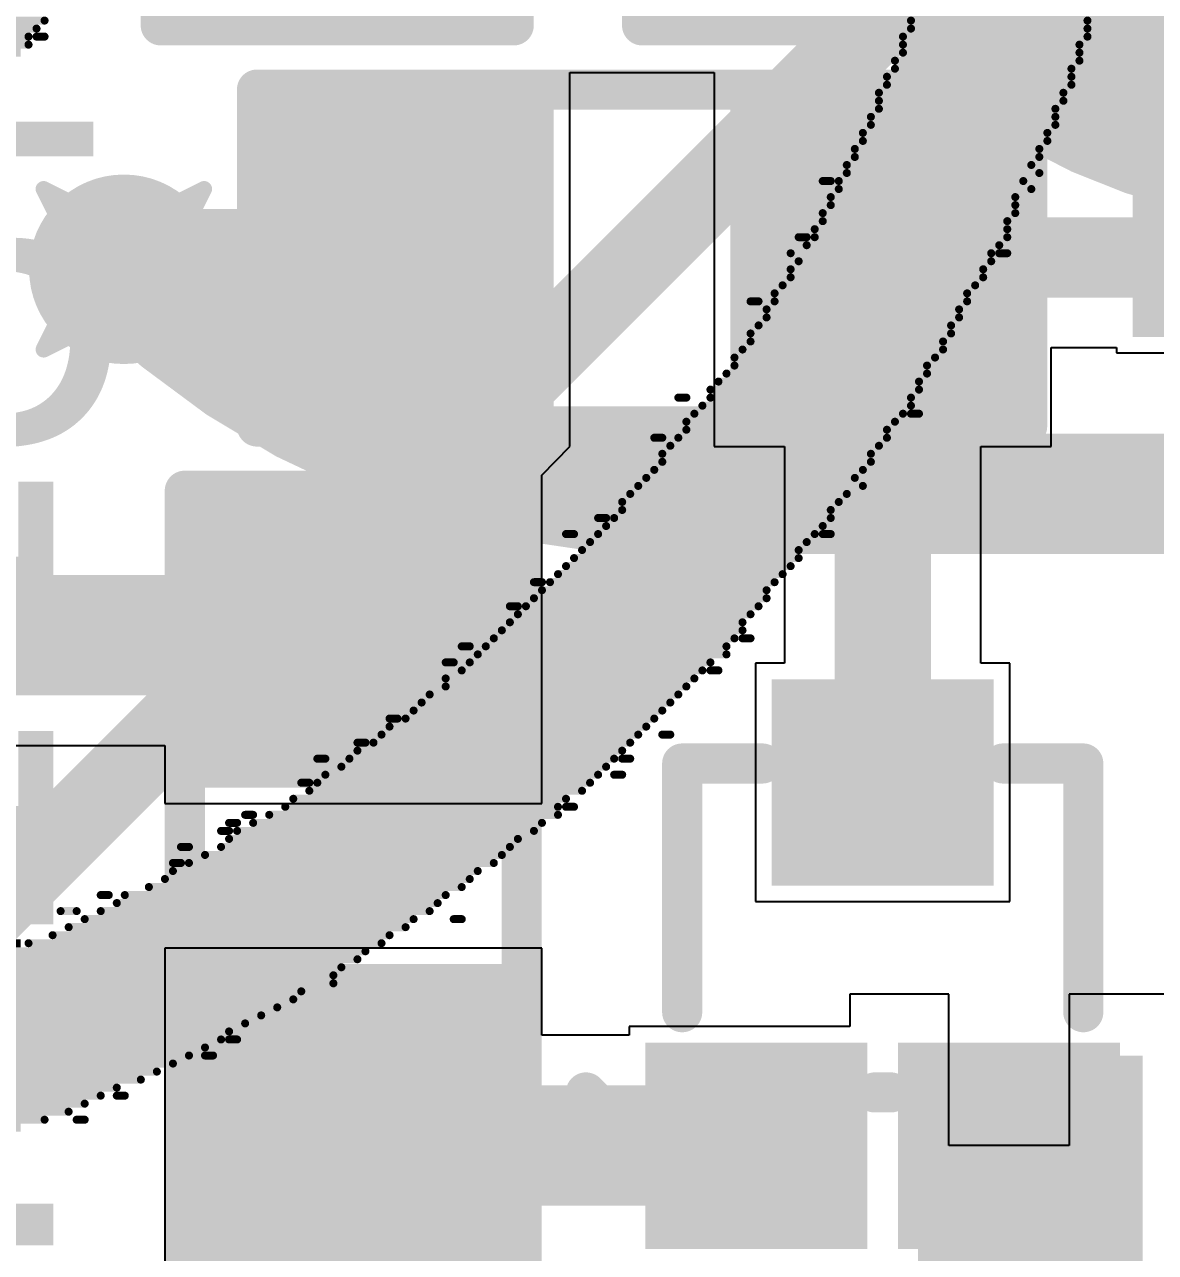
# Model space of a CAD drawing. Header units: inches. Extents: x -0.9 to 13.3, y -2.2 to 2.7.
# Drawn here: x 1.3559 to 1.4969, y -0.5496 to -0.3965 of the extents above; entities that cross this region are included whole.
import ezdxf

# ---------------------------------------------------------------- set-up
doc = ezdxf.new("R2010")
doc.units = ezdxf.units.IN
doc.header["$MEASUREMENT"] = 0
for name, color, linetype in [('Board Outline', 216, 'Continuous'), ('Bottom Layer', 5, 'Continuous'), ('Bottom Overlay', 54, 'Continuous'), ('Dimension', 6, 'Continuous'), ('Drill Drawing', 1, 'Continuous'), ('Top Layer', 1, 'Continuous'), ('Top Overlay', 2, 'Continuous'), ('Top Paste', 8, 'Continuous'), ('Top Solder', 216, 'Continuous'), ('Via Holes', 16, 'Continuous')]:
    doc.layers.add(name, color=color, linetype=linetype)
doc.styles.add('Arial', font='', dxfattribs={"height": 0.2})
doc.styles.get('Arial').set_extended_font_data('Arial')

# ---------------------------------------------------------------- blocks, each defined once
blk = doc.blocks.new('R___0603_42')
at = {"layer": 'Top Layer'}
for points in [[(-0.015, 0.0175), (-0.015, -0.0175), (-0.045, -0.0175), (-0.045, 0.0175)], [(0.045, 0.0175), (0.045, -0.0175), (0.015, -0.0175), (0.015, 0.0175)]]:
    blk.add_hatch(color=1, dxfattribs=at).paths.add_polyline_path(points)
at = {"layer": 'Top Paste'}
for points in [[(-0.015, 0.0175), (-0.015, -0.0175), (-0.045, -0.0175), (-0.045, 0.0175)], [(0.045, 0.0175), (0.045, -0.0175), (0.015, -0.0175), (0.015, 0.0175)]]:
    blk.add_hatch(color=8, dxfattribs=at).paths.add_polyline_path(points)
at = {"layer": 'Top Solder'}
for points in [[(-0.011, 0.0215), (-0.011, -0.0215), (-0.049, -0.0215), (-0.049, 0.0215)], [(0.049, 0.0215), (0.049, -0.0215), (0.011, -0.0215), (0.011, 0.0215)]]:
    blk.add_hatch(color=216, dxfattribs=at).paths.add_polyline_path(points)
at = {"layer": 'Top Overlay', "const_width": 0.005}
for points in [[(-0.048, 0.021), (0.048, 0.021)], [(-0.048, 0.021), (-0.048, -0.021)], [(0.048, 0.021), (0.048, -0.021)], [(-0.048, -0.021), (0.048, -0.021)]]:
    blk.add_lwpolyline(points, dxfattribs=at)
at = {"layer": 'Top Overlay', "const_width": 0.0025}
for points in [[(-0.04925, 0.021, 1), (-0.04675, 0.021, 1)], [(-0.04925, 0.021, 1), (-0.04675, 0.021, 1)], [(0.04675, 0.021, 1), (0.04925, 0.021, 1)], [(0.04675, 0.021, 1), (0.04925, 0.021, 1)], [(-0.04925, -0.021, 1), (-0.04675, -0.021, 1)], [(-0.04925, -0.021, 1), (-0.04675, -0.021, 1)], [(0.04675, -0.021, 1), (0.04925, -0.021, 1)], [(0.04675, -0.021, 1), (0.04925, -0.021, 1)]]:
    blk.add_lwpolyline(points, format="xyb", close=True, dxfattribs=at)
blk = doc.blocks.new('SOT_723_44')
at = {"layer": 'Top Layer'}
for points in [[(-0.00984, 0.0315), (0.00984, 0.0315), (0.00984, 0.01378), (-0.00984, 0.01378)], [(-0.02559, -0.01378), (-0.00591, -0.01378), (-0.00591, -0.0315), (-0.02559, -0.0315)], [(0.00591, -0.01378), (0.02559, -0.01378), (0.02559, -0.0315), (0.00591, -0.0315)]]:
    blk.add_hatch(color=1, dxfattribs=at).paths.add_polyline_path(points)
at = {"layer": 'Top Paste'}
for points in [[(-0.00984, 0.0315), (0.00984, 0.0315), (0.00984, 0.01378), (-0.00984, 0.01378)], [(-0.02559, -0.01378), (-0.00591, -0.01378), (-0.00591, -0.0315), (-0.02559, -0.0315)], [(0.00591, -0.01378), (0.02559, -0.01378), (0.02559, -0.0315), (0.00591, -0.0315)]]:
    blk.add_hatch(color=8, dxfattribs=at).paths.add_polyline_path(points)
at = {"layer": 'Top Solder'}
for points in [[(-0.01384, 0.0355), (0.01384, 0.0355), (0.01384, 0.00978), (-0.01384, 0.00978)], [(-0.02959, -0.00978), (-0.00191, -0.00978), (-0.00191, -0.0355), (-0.02959, -0.0355)], [(0.00191, -0.00978), (0.02959, -0.00978), (0.02959, -0.0355), (0.00191, -0.0355)]]:
    blk.add_hatch(color=216, dxfattribs=at).paths.add_polyline_path(points)
at = {"layer": 'Top Overlay', "const_width": 0.005}
for points in [[(-0.025, -0.006), (-0.025, 0.025)], [(-0.025, 0.025), (-0.015, 0.025)], [(-0.025, -0.006), (-0.025, 0.025)], [(-0.025, 0.025), (-0.015, 0.025)], [(0.015, 0.025), (0.025, 0.025)], [(0.025, -0.006), (0.025, 0.025)], [(-0.037, -0.026), (-0.037, -0.016)], [(-0.037, -0.016), (-0.032, -0.021)], [(-0.001, -0.016), (0.001, -0.016)], [(-0.037, -0.026), (-0.032, -0.021)]]:
    blk.add_lwpolyline(points, dxfattribs=at)
at = {"layer": 'Top Overlay', "const_width": 0.0025}
for points in [[(-0.02625, 0.025, 1), (-0.02375, 0.025, 1)], [(-0.02625, 0.025, 1), (-0.02375, 0.025, 1)], [(-0.02625, 0.025, 1), (-0.02375, 0.025, 1)], [(-0.02625, 0.025, 1), (-0.02375, 0.025, 1)], [(-0.01625, 0.025, 1), (-0.01375, 0.025, 1)], [(-0.01625, 0.025, 1), (-0.01375, 0.025, 1)], [(0.01375, 0.025, 1), (0.01625, 0.025, 1)], [(0.02375, 0.025, 1), (0.02625, 0.025, 1)], [(0.02375, 0.025, 1), (0.02625, 0.025, 1)], [(-0.02625, -0.006, 1), (-0.02375, -0.006, 1)], [(-0.02625, -0.006, 1), (-0.02375, -0.006, 1)], [(0.02375, -0.006, 1), (0.02625, -0.006, 1)], [(-0.03825, -0.016, 1), (-0.03575, -0.016, 1)], [(-0.03825, -0.016, 1), (-0.03575, -0.016, 1)], [(-0.00225, -0.016, 1), (0.00025, -0.016, 1)], [(-0.00025, -0.016, 1), (0.00225, -0.016, 1)], [(-0.03325, -0.021, 1), (-0.03075, -0.021, 1)], [(-0.03325, -0.021, 1), (-0.03075, -0.021, 1)], [(-0.03825, -0.026, 1), (-0.03575, -0.026, 1)], [(-0.03825, -0.026, 1), (-0.03575, -0.026, 1)]]:
    blk.add_lwpolyline(points, format="xyb", close=True, dxfattribs=at)
blk = doc.blocks.new('S______B______49')
at = {"layer": 'Top Layer'}
for points in [[(-0.045, -0.0175), (-0.045, 0.0175), (-0.015, 0.0175), (-0.015, -0.0175)], [(0.015, -0.0175), (0.015, 0.0175), (0.045, 0.0175), (0.045, -0.0175)]]:
    blk.add_hatch(color=1, dxfattribs=at).paths.add_polyline_path(points)
at = {"layer": 'Top Paste'}
for points in [[(-0.045, -0.0175), (-0.045, 0.0175), (-0.015, 0.0175), (-0.015, -0.0175)], [(0.015, -0.0175), (0.015, 0.0175), (0.045, 0.0175), (0.045, -0.0175)]]:
    blk.add_hatch(color=8, dxfattribs=at).paths.add_polyline_path(points)
at = {"layer": 'Top Solder'}
for points in [[(-0.049, -0.0215), (-0.049, 0.0215), (-0.011, 0.0215), (-0.011, -0.0215)], [(0.011, -0.0215), (0.011, 0.0215), (0.049, 0.0215), (0.049, -0.0215)]]:
    blk.add_hatch(color=216, dxfattribs=at).paths.add_polyline_path(points)
at = {"layer": 'Top Overlay', "const_width": 0.005}
for points in [[(-0.05, 0.022), (0.05, 0.022)], [(-0.05, 0.022), (-0.05, -0.022)], [(0.05, 0.022), (0.05, -0.022)], [(-0.05, -0.022), (0.05, -0.022)]]:
    blk.add_lwpolyline(points, dxfattribs=at)
at = {"layer": 'Top Overlay', "const_width": 0.0025}
for points in [[(-0.05125, 0.022, 1), (-0.04875, 0.022, 1)], [(-0.05125, 0.022, 1), (-0.04875, 0.022, 1)], [(0.04875, 0.022, 1), (0.05125, 0.022, 1)], [(0.04875, 0.022, 1), (0.05125, 0.022, 1)], [(-0.05125, -0.022, 1), (-0.04875, -0.022, 1)], [(-0.05125, -0.022, 1), (-0.04875, -0.022, 1)], [(0.04875, -0.022, 1), (0.05125, -0.022, 1)], [(0.04875, -0.022, 1), (0.05125, -0.022, 1)]]:
    blk.add_lwpolyline(points, format="xyb", close=True, dxfattribs=at)
blk = doc.blocks.new('TQFN_16_EP_3_3__53')
at = {"layer": 'Top Solder'}
for points in [[(-0.07585, 0.00006), (-0.03635, 0.00006), (-0.03635, -0.01975), (-0.07585, -0.01975)], [(-0.07585, -0.01962), (-0.03635, -0.01962), (-0.03635, -0.03943), (-0.07585, -0.03943)]]:
    blk.add_hatch(color=216, dxfattribs=at).paths.add_polyline_path(points)
blk = doc.blocks.new('R___0603_58')
at = {"layer": 'Top Layer'}
for points in [[(-0.015, 0.0175), (-0.015, -0.0175), (-0.045, -0.0175), (-0.045, 0.0175)], [(0.045, 0.0175), (0.045, -0.0175), (0.015, -0.0175), (0.015, 0.0175)]]:
    blk.add_hatch(color=1, dxfattribs=at).paths.add_polyline_path(points)
at = {"layer": 'Top Paste'}
for points in [[(-0.015, 0.0175), (-0.015, -0.0175), (-0.045, -0.0175), (-0.045, 0.0175)], [(0.045, 0.0175), (0.045, -0.0175), (0.015, -0.0175), (0.015, 0.0175)]]:
    blk.add_hatch(color=8, dxfattribs=at).paths.add_polyline_path(points)
at = {"layer": 'Top Solder'}
for points in [[(-0.011, 0.0215), (-0.011, -0.0215), (-0.049, -0.0215), (-0.049, 0.0215)], [(0.049, 0.0215), (0.049, -0.0215), (0.011, -0.0215), (0.011, 0.0215)]]:
    blk.add_hatch(color=216, dxfattribs=at).paths.add_polyline_path(points)
at = {"layer": 'Top Overlay', "const_width": 0.005}
for points in [[(-0.048, 0.021), (-0.048, -0.021)], [(0.048, 0.021), (-0.048, 0.021)], [(0.048, 0.021), (0.048, -0.021)], [(0.048, -0.021), (-0.048, -0.021)]]:
    blk.add_lwpolyline(points, dxfattribs=at)
at = {"layer": 'Top Overlay', "const_width": 0.0025}
for points in [[(-0.04925, 0.021, 1), (-0.04675, 0.021, 1)], [(-0.04925, 0.021, 1), (-0.04675, 0.021, 1)], [(0.04675, 0.021, 1), (0.04925, 0.021, 1)], [(0.04675, 0.021, 1), (0.04925, 0.021, 1)], [(-0.04925, -0.021, 1), (-0.04675, -0.021, 1)], [(-0.04925, -0.021, 1), (-0.04675, -0.021, 1)], [(0.04675, -0.021, 1), (0.04925, -0.021, 1)], [(0.04675, -0.021, 1), (0.04925, -0.021, 1)]]:
    blk.add_lwpolyline(points, format="xyb", close=True, dxfattribs=at)
blk = doc.blocks.new('S______B______88')
at = {"layer": 'Top Layer'}
for points in [[(-0.045, -0.0175), (-0.045, 0.0175), (-0.015, 0.0175), (-0.015, -0.0175)], [(0.015, -0.0175), (0.015, 0.0175), (0.045, 0.0175), (0.045, -0.0175)]]:
    blk.add_hatch(color=1, dxfattribs=at).paths.add_polyline_path(points)
at = {"layer": 'Top Paste'}
for points in [[(-0.045, -0.0175), (-0.045, 0.0175), (-0.015, 0.0175), (-0.015, -0.0175)], [(0.015, -0.0175), (0.015, 0.0175), (0.045, 0.0175), (0.045, -0.0175)]]:
    blk.add_hatch(color=8, dxfattribs=at).paths.add_polyline_path(points)
at = {"layer": 'Top Solder'}
for points in [[(-0.049, -0.0215), (-0.049, 0.0215), (-0.011, 0.0215), (-0.011, -0.0215)], [(0.011, -0.0215), (0.011, 0.0215), (0.049, 0.0215), (0.049, -0.0215)]]:
    blk.add_hatch(color=216, dxfattribs=at).paths.add_polyline_path(points)
at = {"layer": 'Top Overlay', "const_width": 0.005}
for points in [[(-0.05, 0.022), (-0.05, -0.022)], [(-0.05, 0.022), (0.05, 0.022)], [(0.05, 0.022), (0.05, -0.022)], [(-0.05, -0.022), (0.05, -0.022)]]:
    blk.add_lwpolyline(points, dxfattribs=at)
at = {"layer": 'Top Overlay', "const_width": 0.0025}
for points in [[(-0.05125, 0.022, 1), (-0.04875, 0.022, 1)], [(-0.05125, 0.022, 1), (-0.04875, 0.022, 1)], [(0.04875, 0.022, 1), (0.05125, 0.022, 1)], [(0.04875, 0.022, 1), (0.05125, 0.022, 1)], [(-0.05125, -0.022, 1), (-0.04875, -0.022, 1)], [(-0.05125, -0.022, 1), (-0.04875, -0.022, 1)], [(0.04875, -0.022, 1), (0.05125, -0.022, 1)], [(0.04875, -0.022, 1), (0.05125, -0.022, 1)]]:
    blk.add_lwpolyline(points, format="xyb", close=True, dxfattribs=at)

msp = doc.modelspace()

# ---------------------------------------------------------------- hatches: boundary and pattern name
at = {"layer": 'Bottom Layer'}
h = msp.add_hatch(color=5, dxfattribs=at)
edge = h.paths.add_edge_path()
edge.add_arc((1.36828, -0.42705), 0.01181, 0, 360)
at = {"layer": 'Top Layer'}
h = msp.add_hatch(color=1, dxfattribs=at)
edge = h.paths.add_edge_path()
edge.add_arc((1.36828, -0.42705), 0.01181, 0, 360)
msp.add_hatch(color=1, dxfattribs=at).paths.add_polyline_path([(1.46728, -0.56105), (1.49528, -0.56105), (1.49528, -0.52505), (1.46728, -0.52505)])
at = {"layer": 'Via Holes'}
h = msp.add_hatch(color=7, dxfattribs=at)
edge = h.paths.add_edge_path()
edge.add_arc((1.36828, -0.42705), 0.00591, 0, 360)

# ---------------------------------------------------------------- linework, layer by layer
at = {"layer": 'Board Outline', "const_width": 0.01}
msp.add_lwpolyline([(1.99867, 0.21567, -1.122171), (-0.01159, -1.51329)], format="xyb", dxfattribs=at)
at = {"layer": 'Bottom Layer'}
for points, const_width in [([(1.51473, -0.40905, -0.401219), (1.45488, -0.34646)], 0.025), ([(1.43588, -0.45505, -0.198912), (1.36828, -0.42705)], 0.015)]:
    msp.add_lwpolyline(points, format="xyb", dxfattribs=dict(at, const_width=const_width))
at = {"layer": 'Bottom Layer', "const_width": 0.0075}
for points in [[(1.36453, -0.42705, 1), (1.37203, -0.42705, 1)], [(1.43213, -0.45505, 1), (1.43963, -0.45505, 1)], [(1.43213, -0.45505, 1), (1.43963, -0.45505, 1)]]:
    msp.add_lwpolyline(points, format="xyb", close=True, dxfattribs=at)
at = {"layer": 'Bottom Layer', "const_width": 0.015}
msp.add_lwpolyline([(1.43588, -0.45505), (1.62328, -0.45505)], dxfattribs=at)
at = {"layer": 'Bottom Overlay', "const_width": 0.001}
for points in [[(1.2834, -0.39605), (1.3584, -0.39605)], [(1.4664, -0.39605), (1.4884, -0.39605)], [(1.2844, -0.39705), (1.3574, -0.39705)], [(1.2844, -0.39805), (1.3564, -0.39805)], [(1.3574, -0.39805), (1.3584, -0.39805)], [(1.4654, -0.39805), (1.4884, -0.39805)], [(1.4664, -0.39705), (1.4884, -0.39705)], [(1.2854, -0.39905), (1.3564, -0.39905)], [(1.4654, -0.39905), (1.4874, -0.39905)], [(1.2854, -0.40005), (1.3554, -0.40005)], [(1.4644, -0.40105), (1.4874, -0.40105)], [(1.4654, -0.40005), (1.4874, -0.40005)], [(1.4644, -0.40205), (1.4864, -0.40205)], [(1.4634, -0.40305), (1.4864, -0.40305)], [(1.4634, -0.40405), (1.4864, -0.40405)], [(1.4624, -0.40505), (1.4854, -0.40505)], [(1.4624, -0.40605), (1.4854, -0.40605)], [(1.4624, -0.40705), (1.4844, -0.40705)], [(1.4614, -0.40805), (1.4844, -0.40805)], [(1.4614, -0.40905), (1.4844, -0.40905)], [(1.4604, -0.41005), (1.4834, -0.41005)], [(1.4594, -0.41205), (1.4824, -0.41205)], [(1.4604, -0.41105), (1.4834, -0.41105)], [(1.4594, -0.41305), (1.4824, -0.41305)], [(1.4584, -0.41405), (1.4814, -0.41405)], [(1.4584, -0.41505), (1.4824, -0.41505)], [(1.4554, -0.41605), (1.4564, -0.41605)], [(1.4574, -0.41605), (1.4804, -0.41605)], [(1.4564, -0.41805), (1.4794, -0.41805)], [(1.4574, -0.41705), (1.4814, -0.41705)], [(1.4564, -0.41905), (1.4794, -0.41905)], [(1.4554, -0.42005), (1.4794, -0.42005)], [(1.4554, -0.42105), (1.4784, -0.42105)], [(1.4544, -0.42205), (1.4784, -0.42205)], [(1.4524, -0.42305), (1.4534, -0.42305)], [(1.4534, -0.42405), (1.4774, -0.42405)], [(1.4544, -0.42305), (1.4784, -0.42305)], [(1.4514, -0.42505), (1.4764, -0.42505)], [(1.4774, -0.42505), (1.4784, -0.42505)], [(1.4514, -0.42705), (1.4754, -0.42705)], [(1.4524, -0.42605), (1.4764, -0.42605)], [(1.4514, -0.42805), (1.4754, -0.42805)], [(1.4494, -0.43005), (1.4734, -0.43005)], [(1.4504, -0.42905), (1.4744, -0.42905)], [(1.4464, -0.43105), (1.4474, -0.43105)], [(1.4484, -0.43205), (1.4724, -0.43205)], [(1.4494, -0.43105), (1.4734, -0.43105)], [(1.4484, -0.43305), (1.4724, -0.43305)], [(1.4464, -0.43505), (1.4714, -0.43505)], [(1.4474, -0.43405), (1.4714, -0.43405)], [(1.4464, -0.43605), (1.4704, -0.43605)], [(1.4444, -0.43805), (1.4694, -0.43805)], [(1.4454, -0.43705), (1.4704, -0.43705)], [(1.4444, -0.43905), (1.4684, -0.43905)], [(1.4424, -0.44105), (1.4674, -0.44105)], [(1.4434, -0.44005), (1.4684, -0.44005)], [(1.4414, -0.44205), (1.4674, -0.44205)], [(1.4374, -0.44305), (1.4384, -0.44305)], [(1.4404, -0.44405), (1.4664, -0.44405)], [(1.4414, -0.44305), (1.4664, -0.44305)], [(1.4394, -0.44505), (1.4654, -0.44505)], [(1.4664, -0.44505), (1.4674, -0.44505)], [(1.4384, -0.44605), (1.4644, -0.44605)], [(1.4384, -0.44705), (1.4634, -0.44705)], [(1.4344, -0.44805), (1.4354, -0.44805)], [(1.4374, -0.44805), (1.4634, -0.44805)], [(1.4354, -0.45005), (1.4614, -0.45005)], [(1.4364, -0.44905), (1.4624, -0.44905)], [(1.4354, -0.45105), (1.4614, -0.45105)], [(1.4334, -0.45305), (1.4594, -0.45305)], [(1.4344, -0.45205), (1.4604, -0.45205)], [(1.4314, -0.45505), (1.4584, -0.45505)], [(1.4324, -0.45405), (1.4604, -0.45405)], [(1.4304, -0.45605), (1.4574, -0.45605)], [(1.4274, -0.45805), (1.4284, -0.45805)], [(1.4294, -0.45805), (1.4564, -0.45805)], [(1.4304, -0.45705), (1.4564, -0.45705)], [(1.4284, -0.45905), (1.4554, -0.45905)], [(1.4234, -0.46005), (1.4244, -0.46005)], [(1.4264, -0.46105), (1.4534, -0.46105)], [(1.4274, -0.46005), (1.4544, -0.46005)], [(1.4554, -0.46005), (1.4564, -0.46005)], [(1.4254, -0.46205), (1.4524, -0.46205)], [(1.4234, -0.46405), (1.4514, -0.46405)], [(1.4244, -0.46305), (1.4524, -0.46305)], [(1.4224, -0.46505), (1.4504, -0.46505)], [(1.4194, -0.46605), (1.4204, -0.46605)], [(1.4204, -0.46705), (1.4484, -0.46705)], [(1.4214, -0.46605), (1.4494, -0.46605)], [(1.4194, -0.46805), (1.4484, -0.46805)], [(1.4164, -0.46905), (1.4174, -0.46905)], [(1.4174, -0.47005), (1.4464, -0.47005)], [(1.4184, -0.46905), (1.4474, -0.46905)], [(1.4164, -0.47105), (1.4454, -0.47105)], [(1.4144, -0.47305), (1.4444, -0.47305)], [(1.4154, -0.47205), (1.4454, -0.47205)], [(1.4454, -0.47305), (1.4464, -0.47305)], [(1.4104, -0.47405), (1.4114, -0.47405)], [(1.4134, -0.47405), (1.4434, -0.47405)], [(1.4084, -0.47605), (1.4094, -0.47605)], [(1.4114, -0.47605), (1.4414, -0.47605)], [(1.4124, -0.47505), (1.4434, -0.47505)], [(1.4104, -0.47705), (1.4404, -0.47705)], [(1.4414, -0.47705), (1.4424, -0.47705)], [(1.4084, -0.47805), (1.4394, -0.47805)], [(1.4084, -0.47905), (1.4384, -0.47905)], [(1.4054, -0.48105), (1.4364, -0.48105)], [(1.4064, -0.48005), (1.4374, -0.48005)], [(1.4044, -0.48205), (1.4354, -0.48205)], [(1.4014, -0.48305), (1.4024, -0.48305)], [(1.4014, -0.48405), (1.4334, -0.48405)], [(1.4034, -0.48305), (1.4344, -0.48305)], [(1.4004, -0.48505), (1.4324, -0.48505)], [(1.4354, -0.48505), (1.4364, -0.48505)], [(1.3974, -0.48605), (1.3984, -0.48605)], [(1.3974, -0.48705), (1.4304, -0.48705)], [(1.3994, -0.48605), (1.4314, -0.48605)], [(1.3924, -0.48805), (1.3934, -0.48805)], [(1.3964, -0.48805), (1.4294, -0.48805)], [(1.4304, -0.48805), (1.4314, -0.48805)], [(1.3934, -0.49005), (1.4274, -0.49005)], [(1.3954, -0.48905), (1.4284, -0.48905)], [(1.4294, -0.49005), (1.4304, -0.49005)], [(1.3904, -0.49105), (1.3914, -0.49105)], [(1.3924, -0.49105), (1.4264, -0.49105)], [(1.3894, -0.49305), (1.4234, -0.49305)], [(1.3914, -0.49205), (1.4254, -0.49205)], [(1.3884, -0.49405), (1.4224, -0.49405)], [(1.4234, -0.49405), (1.4244, -0.49405)], [(1.3814, -0.49605), (1.3824, -0.49605)], [(1.3834, -0.49505), (1.3844, -0.49505)], [(1.3844, -0.49605), (1.4204, -0.49605)], [(1.3864, -0.49505), (1.4224, -0.49505)], [(1.3804, -0.49705), (1.3814, -0.49705)], [(1.3824, -0.49705), (1.4194, -0.49705)], [(1.3754, -0.49905), (1.3764, -0.49905)], [(1.3804, -0.49905), (1.4164, -0.49905)], [(1.3814, -0.49805), (1.4174, -0.49805)], [(1.3784, -0.50005), (1.4154, -0.50005)], [(1.3744, -0.50105), (1.3754, -0.50105)], [(1.3744, -0.50205), (1.4124, -0.50205)], [(1.3764, -0.50105), (1.4144, -0.50105)], [(1.3734, -0.50305), (1.4114, -0.50305)], [(1.3654, -0.50505), (1.3664, -0.50505)], [(1.3684, -0.50505), (1.4084, -0.50505)], [(1.3714, -0.50405), (1.4104, -0.50405)], [(1.3604, -0.50705), (1.3624, -0.50705)], [(1.3654, -0.50705), (1.4064, -0.50705)], [(1.3674, -0.50605), (1.4074, -0.50605)], [(1.3634, -0.50805), (1.4044, -0.50805)], [(1.4094, -0.50805), (1.4104, -0.50805)], [(1.3594, -0.51005), (1.4014, -0.51005)], [(1.3614, -0.50905), (1.4034, -0.50905)], [(1.3544, -0.51105), (1.3554, -0.51105)], [(1.3564, -0.51105), (1.4004, -0.51105)], [(1.3524, -0.51305), (1.3974, -0.51305)], [(1.3544, -0.51205), (1.3984, -0.51205)], [(1.3494, -0.51405), (1.3954, -0.51405)], [(1.3444, -0.51605), (1.3944, -0.51605)], [(1.3474, -0.51505), (1.3944, -0.51505)], [(1.3414, -0.51705), (1.3904, -0.51705)], [(1.3354, -0.51905), (1.3874, -0.51905)], [(1.3384, -0.51805), (1.3894, -0.51805)], [(1.3324, -0.52005), (1.3854, -0.52005)], [(1.3244, -0.52205), (1.3814, -0.52205)], [(1.3284, -0.52105), (1.3834, -0.52105)], [(1.3214, -0.52305), (1.3804, -0.52305)], [(1.3814, -0.52305), (1.3824, -0.52305)], [(1.3104, -0.52505), (1.3764, -0.52505)], [(1.3154, -0.52405), (1.3784, -0.52405)], [(1.3784, -0.52505), (1.3794, -0.52505)], [(1.3054, -0.52605), (1.3744, -0.52605)], [(1.2894, -0.52805), (1.3704, -0.52805)], [(1.2974, -0.52705), (1.3724, -0.52705)], [(1.1784, -0.52905), (1.3674, -0.52905)], [(1.1794, -0.53005), (1.3654, -0.53005)], [(1.1824, -0.53105), (1.3634, -0.53105)], [(1.3674, -0.53005), (1.3684, -0.53005)], [(1.1854, -0.53205), (1.3614, -0.53205)], [(1.1874, -0.53305), (1.3584, -0.53305)], [(1.3624, -0.53305), (1.3634, -0.53305)], [(1.1894, -0.53405), (1.3554, -0.53405)]]:
    msp.add_lwpolyline(points, dxfattribs=at)
at = {"layer": 'Bottom Overlay', "const_width": 0.0005}
for points in [[(1.35815, -0.39605, 1), (1.35865, -0.39605, 1)], [(1.46615, -0.39605, 1), (1.46665, -0.39605, 1)], [(1.48815, -0.39605, 1), (1.48865, -0.39605, 1)], [(1.35615, -0.39805, 1), (1.35665, -0.39805, 1)], [(1.35715, -0.39705, 1), (1.35765, -0.39705, 1)], [(1.35715, -0.39805, 1), (1.35765, -0.39805, 1)], [(1.35815, -0.39805, 1), (1.35865, -0.39805, 1)], [(1.46515, -0.39805, 1), (1.46565, -0.39805, 1)], [(1.46615, -0.39705, 1), (1.46665, -0.39705, 1)], [(1.48815, -0.39705, 1), (1.48865, -0.39705, 1)], [(1.48815, -0.39805, 1), (1.48865, -0.39805, 1)], [(1.35615, -0.39905, 1), (1.35665, -0.39905, 1)], [(1.46515, -0.39905, 1), (1.46565, -0.39905, 1)], [(1.48715, -0.39905, 1), (1.48765, -0.39905, 1)], [(1.46415, -0.40105, 1), (1.46465, -0.40105, 1)], [(1.46515, -0.40005, 1), (1.46565, -0.40005, 1)], [(1.48715, -0.40005, 1), (1.48765, -0.40005, 1)], [(1.48715, -0.40105, 1), (1.48765, -0.40105, 1)], [(1.46415, -0.40205, 1), (1.46465, -0.40205, 1)], [(1.48615, -0.40205, 1), (1.48665, -0.40205, 1)], [(1.46315, -0.40305, 1), (1.46365, -0.40305, 1)], [(1.46315, -0.40405, 1), (1.46365, -0.40405, 1)], [(1.48615, -0.40305, 1), (1.48665, -0.40305, 1)], [(1.48615, -0.40405, 1), (1.48665, -0.40405, 1)], [(1.46215, -0.40505, 1), (1.46265, -0.40505, 1)], [(1.46215, -0.40605, 1), (1.46265, -0.40605, 1)], [(1.48515, -0.40505, 1), (1.48565, -0.40505, 1)], [(1.48515, -0.40605, 1), (1.48565, -0.40605, 1)], [(1.46215, -0.40705, 1), (1.46265, -0.40705, 1)], [(1.48415, -0.40705, 1), (1.48465, -0.40705, 1)], [(1.46115, -0.40805, 1), (1.46165, -0.40805, 1)], [(1.46115, -0.40905, 1), (1.46165, -0.40905, 1)], [(1.48415, -0.40805, 1), (1.48465, -0.40805, 1)], [(1.48415, -0.40905, 1), (1.48465, -0.40905, 1)], [(1.46015, -0.41005, 1), (1.46065, -0.41005, 1)], [(1.48315, -0.41005, 1), (1.48365, -0.41005, 1)], [(1.45915, -0.41205, 1), (1.45965, -0.41205, 1)], [(1.46015, -0.41105, 1), (1.46065, -0.41105, 1)], [(1.48215, -0.41205, 1), (1.48265, -0.41205, 1)], [(1.48315, -0.41105, 1), (1.48365, -0.41105, 1)], [(1.45915, -0.41305, 1), (1.45965, -0.41305, 1)], [(1.48215, -0.41305, 1), (1.48265, -0.41305, 1)], [(1.45815, -0.41405, 1), (1.45865, -0.41405, 1)], [(1.45815, -0.41505, 1), (1.45865, -0.41505, 1)], [(1.48115, -0.41405, 1), (1.48165, -0.41405, 1)], [(1.48215, -0.41505, 1), (1.48265, -0.41505, 1)], [(1.45515, -0.41605, 1), (1.45565, -0.41605, 1)], [(1.45615, -0.41605, 1), (1.45665, -0.41605, 1)], [(1.45715, -0.41605, 1), (1.45765, -0.41605, 1)], [(1.48015, -0.41605, 1), (1.48065, -0.41605, 1)], [(1.45615, -0.41805, 1), (1.45665, -0.41805, 1)], [(1.45715, -0.41705, 1), (1.45765, -0.41705, 1)], [(1.47915, -0.41805, 1), (1.47965, -0.41805, 1)], [(1.48115, -0.41705, 1), (1.48165, -0.41705, 1)], [(1.45615, -0.41905, 1), (1.45665, -0.41905, 1)], [(1.47915, -0.41905, 1), (1.47965, -0.41905, 1)], [(1.45515, -0.42005, 1), (1.45565, -0.42005, 1)], [(1.45515, -0.42105, 1), (1.45565, -0.42105, 1)], [(1.47815, -0.42105, 1), (1.47865, -0.42105, 1)], [(1.47915, -0.42005, 1), (1.47965, -0.42005, 1)], [(1.45415, -0.42205, 1), (1.45465, -0.42205, 1)], [(1.47815, -0.42205, 1), (1.47865, -0.42205, 1)], [(1.45215, -0.42305, 1), (1.45265, -0.42305, 1)], [(1.45315, -0.42305, 1), (1.45365, -0.42305, 1)], [(1.45315, -0.42405, 1), (1.45365, -0.42405, 1)], [(1.45415, -0.42305, 1), (1.45465, -0.42305, 1)], [(1.47715, -0.42405, 1), (1.47765, -0.42405, 1)], [(1.47815, -0.42305, 1), (1.47865, -0.42305, 1)], [(1.45115, -0.42505, 1), (1.45165, -0.42505, 1)], [(1.47615, -0.42505, 1), (1.47665, -0.42505, 1)], [(1.47715, -0.42505, 1), (1.47765, -0.42505, 1)], [(1.47815, -0.42505, 1), (1.47865, -0.42505, 1)], [(1.45115, -0.42705, 1), (1.45165, -0.42705, 1)], [(1.45215, -0.42605, 1), (1.45265, -0.42605, 1)], [(1.47515, -0.42705, 1), (1.47565, -0.42705, 1)], [(1.47615, -0.42605, 1), (1.47665, -0.42605, 1)], [(1.45115, -0.42805, 1), (1.45165, -0.42805, 1)], [(1.47515, -0.42805, 1), (1.47565, -0.42805, 1)], [(1.44915, -0.43005, 1), (1.44965, -0.43005, 1)], [(1.45015, -0.42905, 1), (1.45065, -0.42905, 1)], [(1.47315, -0.43005, 1), (1.47365, -0.43005, 1)], [(1.47415, -0.42905, 1), (1.47465, -0.42905, 1)], [(1.44615, -0.43105, 1), (1.44665, -0.43105, 1)], [(1.44715, -0.43105, 1), (1.44765, -0.43105, 1)], [(1.44815, -0.43205, 1), (1.44865, -0.43205, 1)], [(1.44915, -0.43105, 1), (1.44965, -0.43105, 1)], [(1.47215, -0.43205, 1), (1.47265, -0.43205, 1)], [(1.47315, -0.43105, 1), (1.47365, -0.43105, 1)], [(1.44815, -0.43305, 1), (1.44865, -0.43305, 1)], [(1.47215, -0.43305, 1), (1.47265, -0.43305, 1)], [(1.44615, -0.43505, 1), (1.44665, -0.43505, 1)], [(1.44715, -0.43405, 1), (1.44765, -0.43405, 1)], [(1.47115, -0.43405, 1), (1.47165, -0.43405, 1)], [(1.47115, -0.43505, 1), (1.47165, -0.43505, 1)], [(1.44615, -0.43605, 1), (1.44665, -0.43605, 1)], [(1.47015, -0.43605, 1), (1.47065, -0.43605, 1)], [(1.44415, -0.43805, 1), (1.44465, -0.43805, 1)], [(1.44515, -0.43705, 1), (1.44565, -0.43705, 1)], [(1.46915, -0.43805, 1), (1.46965, -0.43805, 1)], [(1.47015, -0.43705, 1), (1.47065, -0.43705, 1)], [(1.44415, -0.43905, 1), (1.44465, -0.43905, 1)], [(1.46815, -0.43905, 1), (1.46865, -0.43905, 1)], [(1.44215, -0.44105, 1), (1.44265, -0.44105, 1)], [(1.44315, -0.44005, 1), (1.44365, -0.44005, 1)], [(1.46715, -0.44105, 1), (1.46765, -0.44105, 1)], [(1.46815, -0.44005, 1), (1.46865, -0.44005, 1)], [(1.44115, -0.44205, 1), (1.44165, -0.44205, 1)], [(1.46715, -0.44205, 1), (1.46765, -0.44205, 1)], [(1.43715, -0.44305, 1), (1.43765, -0.44305, 1)], [(1.43815, -0.44305, 1), (1.43865, -0.44305, 1)], [(1.44015, -0.44405, 1), (1.44065, -0.44405, 1)], [(1.44115, -0.44305, 1), (1.44165, -0.44305, 1)], [(1.46615, -0.44305, 1), (1.46665, -0.44305, 1)], [(1.46615, -0.44405, 1), (1.46665, -0.44405, 1)], [(1.43915, -0.44505, 1), (1.43965, -0.44505, 1)], [(1.46515, -0.44505, 1), (1.46565, -0.44505, 1)], [(1.46615, -0.44505, 1), (1.46665, -0.44505, 1)], [(1.46715, -0.44505, 1), (1.46765, -0.44505, 1)], [(1.43815, -0.44605, 1), (1.43865, -0.44605, 1)], [(1.43815, -0.44705, 1), (1.43865, -0.44705, 1)], [(1.46315, -0.44705, 1), (1.46365, -0.44705, 1)], [(1.46415, -0.44605, 1), (1.46465, -0.44605, 1)], [(1.43415, -0.44805, 1), (1.43465, -0.44805, 1)], [(1.43515, -0.44805, 1), (1.43565, -0.44805, 1)], [(1.43715, -0.44805, 1), (1.43765, -0.44805, 1)], [(1.46315, -0.44805, 1), (1.46365, -0.44805, 1)], [(1.43515, -0.45005, 1), (1.43565, -0.45005, 1)], [(1.43615, -0.44905, 1), (1.43665, -0.44905, 1)], [(1.46115, -0.45005, 1), (1.46165, -0.45005, 1)], [(1.46215, -0.44905, 1), (1.46265, -0.44905, 1)], [(1.43515, -0.45105, 1), (1.43565, -0.45105, 1)], [(1.46115, -0.45105, 1), (1.46165, -0.45105, 1)], [(1.43315, -0.45305, 1), (1.43365, -0.45305, 1)], [(1.43415, -0.45205, 1), (1.43465, -0.45205, 1)], [(1.45915, -0.45305, 1), (1.45965, -0.45305, 1)], [(1.46015, -0.45205, 1), (1.46065, -0.45205, 1)], [(1.43115, -0.45505, 1), (1.43165, -0.45505, 1)], [(1.43215, -0.45405, 1), (1.43265, -0.45405, 1)], [(1.45815, -0.45505, 1), (1.45865, -0.45505, 1)], [(1.46015, -0.45405, 1), (1.46065, -0.45405, 1)], [(1.43015, -0.45605, 1), (1.43065, -0.45605, 1)], [(1.45715, -0.45605, 1), (1.45765, -0.45605, 1)], [(1.42715, -0.45805, 1), (1.42765, -0.45805, 1)], [(1.42815, -0.45805, 1), (1.42865, -0.45805, 1)], [(1.42915, -0.45805, 1), (1.42965, -0.45805, 1)], [(1.43015, -0.45705, 1), (1.43065, -0.45705, 1)], [(1.45615, -0.45705, 1), (1.45665, -0.45705, 1)], [(1.45615, -0.45805, 1), (1.45665, -0.45805, 1)], [(1.42815, -0.45905, 1), (1.42865, -0.45905, 1)], [(1.45515, -0.45905, 1), (1.45565, -0.45905, 1)], [(1.42315, -0.46005, 1), (1.42365, -0.46005, 1)], [(1.42415, -0.46005, 1), (1.42465, -0.46005, 1)], [(1.42615, -0.46105, 1), (1.42665, -0.46105, 1)], [(1.42715, -0.46005, 1), (1.42765, -0.46005, 1)], [(1.45315, -0.46105, 1), (1.45365, -0.46105, 1)], [(1.45415, -0.46005, 1), (1.45465, -0.46005, 1)], [(1.45515, -0.46005, 1), (1.45565, -0.46005, 1)], [(1.45615, -0.46005, 1), (1.45665, -0.46005, 1)], [(1.42515, -0.46205, 1), (1.42565, -0.46205, 1)], [(1.45215, -0.46205, 1), (1.45265, -0.46205, 1)], [(1.42315, -0.46405, 1), (1.42365, -0.46405, 1)], [(1.42415, -0.46305, 1), (1.42465, -0.46305, 1)], [(1.45115, -0.46405, 1), (1.45165, -0.46405, 1)], [(1.45215, -0.46305, 1), (1.45265, -0.46305, 1)], [(1.42215, -0.46505, 1), (1.42265, -0.46505, 1)], [(1.45015, -0.46505, 1), (1.45065, -0.46505, 1)], [(1.41915, -0.46605, 1), (1.41965, -0.46605, 1)], [(1.42015, -0.46605, 1), (1.42065, -0.46605, 1)], [(1.42015, -0.46705, 1), (1.42065, -0.46705, 1)], [(1.42115, -0.46605, 1), (1.42165, -0.46605, 1)], [(1.44815, -0.46705, 1), (1.44865, -0.46705, 1)], [(1.44915, -0.46605, 1), (1.44965, -0.46605, 1)], [(1.41915, -0.46805, 1), (1.41965, -0.46805, 1)], [(1.44815, -0.46805, 1), (1.44865, -0.46805, 1)], [(1.41615, -0.46905, 1), (1.41665, -0.46905, 1)], [(1.41715, -0.46905, 1), (1.41765, -0.46905, 1)], [(1.41715, -0.47005, 1), (1.41765, -0.47005, 1)], [(1.41815, -0.46905, 1), (1.41865, -0.46905, 1)], [(1.44615, -0.47005, 1), (1.44665, -0.47005, 1)], [(1.44715, -0.46905, 1), (1.44765, -0.46905, 1)], [(1.41615, -0.47105, 1), (1.41665, -0.47105, 1)], [(1.44515, -0.47105, 1), (1.44565, -0.47105, 1)], [(1.41415, -0.47305, 1), (1.41465, -0.47305, 1)], [(1.41515, -0.47205, 1), (1.41565, -0.47205, 1)], [(1.44415, -0.47305, 1), (1.44465, -0.47305, 1)], [(1.44515, -0.47205, 1), (1.44565, -0.47205, 1)], [(1.44515, -0.47305, 1), (1.44565, -0.47305, 1)], [(1.44615, -0.47305, 1), (1.44665, -0.47305, 1)], [(1.41015, -0.47405, 1), (1.41065, -0.47405, 1)], [(1.41115, -0.47405, 1), (1.41165, -0.47405, 1)], [(1.41315, -0.47405, 1), (1.41365, -0.47405, 1)], [(1.44315, -0.47405, 1), (1.44365, -0.47405, 1)], [(1.40815, -0.47605, 1), (1.40865, -0.47605, 1)], [(1.40915, -0.47605, 1), (1.40965, -0.47605, 1)], [(1.41115, -0.47605, 1), (1.41165, -0.47605, 1)], [(1.41215, -0.47505, 1), (1.41265, -0.47505, 1)], [(1.44115, -0.47605, 1), (1.44165, -0.47605, 1)], [(1.44315, -0.47505, 1), (1.44365, -0.47505, 1)], [(1.41015, -0.47705, 1), (1.41065, -0.47705, 1)], [(1.44015, -0.47705, 1), (1.44065, -0.47705, 1)], [(1.44115, -0.47705, 1), (1.44165, -0.47705, 1)], [(1.44215, -0.47705, 1), (1.44265, -0.47705, 1)], [(1.40815, -0.47805, 1), (1.40865, -0.47805, 1)], [(1.40815, -0.47905, 1), (1.40865, -0.47905, 1)], [(1.43815, -0.47905, 1), (1.43865, -0.47905, 1)], [(1.43915, -0.47805, 1), (1.43965, -0.47805, 1)], [(1.40515, -0.48105, 1), (1.40565, -0.48105, 1)], [(1.40615, -0.48005, 1), (1.40665, -0.48005, 1)], [(1.43615, -0.48105, 1), (1.43665, -0.48105, 1)], [(1.43715, -0.48005, 1), (1.43765, -0.48005, 1)], [(1.40415, -0.48205, 1), (1.40465, -0.48205, 1)], [(1.43515, -0.48205, 1), (1.43565, -0.48205, 1)], [(1.40115, -0.48305, 1), (1.40165, -0.48305, 1)], [(1.40115, -0.48405, 1), (1.40165, -0.48405, 1)], [(1.40215, -0.48305, 1), (1.40265, -0.48305, 1)], [(1.40315, -0.48305, 1), (1.40365, -0.48305, 1)], [(1.43315, -0.48405, 1), (1.43365, -0.48405, 1)], [(1.43415, -0.48305, 1), (1.43465, -0.48305, 1)], [(1.40015, -0.48505, 1), (1.40065, -0.48505, 1)], [(1.43215, -0.48505, 1), (1.43265, -0.48505, 1)], [(1.43515, -0.48505, 1), (1.43565, -0.48505, 1)], [(1.43615, -0.48505, 1), (1.43665, -0.48505, 1)], [(1.39715, -0.48605, 1), (1.39765, -0.48605, 1)], [(1.39715, -0.48705, 1), (1.39765, -0.48705, 1)], [(1.39815, -0.48605, 1), (1.39865, -0.48605, 1)], [(1.39915, -0.48605, 1), (1.39965, -0.48605, 1)], [(1.43015, -0.48705, 1), (1.43065, -0.48705, 1)], [(1.43115, -0.48605, 1), (1.43165, -0.48605, 1)], [(1.39215, -0.48805, 1), (1.39265, -0.48805, 1)], [(1.39315, -0.48805, 1), (1.39365, -0.48805, 1)], [(1.39615, -0.48805, 1), (1.39665, -0.48805, 1)], [(1.42915, -0.48805, 1), (1.42965, -0.48805, 1)], [(1.43015, -0.48805, 1), (1.43065, -0.48805, 1)], [(1.43115, -0.48805, 1), (1.43165, -0.48805, 1)], [(1.39315, -0.49005, 1), (1.39365, -0.49005, 1)], [(1.39515, -0.48905, 1), (1.39565, -0.48905, 1)], [(1.42715, -0.49005, 1), (1.42765, -0.49005, 1)], [(1.42815, -0.48905, 1), (1.42865, -0.48905, 1)], [(1.42915, -0.49005, 1), (1.42965, -0.49005, 1)], [(1.43015, -0.49005, 1), (1.43065, -0.49005, 1)], [(1.39015, -0.49105, 1), (1.39065, -0.49105, 1)], [(1.39115, -0.49105, 1), (1.39165, -0.49105, 1)], [(1.39215, -0.49105, 1), (1.39265, -0.49105, 1)], [(1.42615, -0.49105, 1), (1.42665, -0.49105, 1)], [(1.38915, -0.49305, 1), (1.38965, -0.49305, 1)], [(1.39115, -0.49205, 1), (1.39165, -0.49205, 1)], [(1.42315, -0.49305, 1), (1.42365, -0.49305, 1)], [(1.42515, -0.49205, 1), (1.42565, -0.49205, 1)], [(1.38815, -0.49405, 1), (1.38865, -0.49405, 1)], [(1.42215, -0.49405, 1), (1.42265, -0.49405, 1)], [(1.42315, -0.49405, 1), (1.42365, -0.49405, 1)], [(1.42415, -0.49405, 1), (1.42465, -0.49405, 1)], [(1.38115, -0.49605, 1), (1.38165, -0.49605, 1)], [(1.38215, -0.49605, 1), (1.38265, -0.49605, 1)], [(1.38315, -0.49505, 1), (1.38365, -0.49505, 1)], [(1.38415, -0.49505, 1), (1.38465, -0.49505, 1)], [(1.38415, -0.49605, 1), (1.38465, -0.49605, 1)], [(1.38615, -0.49505, 1), (1.38665, -0.49505, 1)], [(1.42015, -0.49605, 1), (1.42065, -0.49605, 1)], [(1.42215, -0.49505, 1), (1.42265, -0.49505, 1)], [(1.38015, -0.49705, 1), (1.38065, -0.49705, 1)], [(1.38115, -0.49705, 1), (1.38165, -0.49705, 1)], [(1.38215, -0.49705, 1), (1.38265, -0.49705, 1)], [(1.41915, -0.49705, 1), (1.41965, -0.49705, 1)], [(1.37515, -0.49905, 1), (1.37565, -0.49905, 1)], [(1.37615, -0.49905, 1), (1.37665, -0.49905, 1)], [(1.38015, -0.49905, 1), (1.38065, -0.49905, 1)], [(1.38115, -0.49805, 1), (1.38165, -0.49805, 1)], [(1.41615, -0.49905, 1), (1.41665, -0.49905, 1)], [(1.41715, -0.49805, 1), (1.41765, -0.49805, 1)], [(1.37815, -0.50005, 1), (1.37865, -0.50005, 1)], [(1.41515, -0.50005, 1), (1.41565, -0.50005, 1)], [(1.37415, -0.50105, 1), (1.37465, -0.50105, 1)], [(1.37415, -0.50205, 1), (1.37465, -0.50205, 1)], [(1.37515, -0.50105, 1), (1.37565, -0.50105, 1)], [(1.37615, -0.50105, 1), (1.37665, -0.50105, 1)], [(1.41215, -0.50205, 1), (1.41265, -0.50205, 1)], [(1.41415, -0.50105, 1), (1.41465, -0.50105, 1)], [(1.37315, -0.50305, 1), (1.37365, -0.50305, 1)], [(1.41115, -0.50305, 1), (1.41165, -0.50305, 1)], [(1.36515, -0.50505, 1), (1.36565, -0.50505, 1)], [(1.36615, -0.50505, 1), (1.36665, -0.50505, 1)], [(1.36815, -0.50505, 1), (1.36865, -0.50505, 1)], [(1.37115, -0.50405, 1), (1.37165, -0.50405, 1)], [(1.40815, -0.50505, 1), (1.40865, -0.50505, 1)], [(1.41015, -0.50405, 1), (1.41065, -0.50405, 1)], [(1.36015, -0.50705, 1), (1.36065, -0.50705, 1)], [(1.36215, -0.50705, 1), (1.36265, -0.50705, 1)], [(1.36515, -0.50705, 1), (1.36565, -0.50705, 1)], [(1.36715, -0.50605, 1), (1.36765, -0.50605, 1)], [(1.40615, -0.50705, 1), (1.40665, -0.50705, 1)], [(1.40715, -0.50605, 1), (1.40765, -0.50605, 1)], [(1.36315, -0.50805, 1), (1.36365, -0.50805, 1)], [(1.40415, -0.50805, 1), (1.40465, -0.50805, 1)], [(1.40915, -0.50805, 1), (1.40965, -0.50805, 1)], [(1.41015, -0.50805, 1), (1.41065, -0.50805, 1)], [(1.35915, -0.51005, 1), (1.35965, -0.51005, 1)], [(1.36115, -0.50905, 1), (1.36165, -0.50905, 1)], [(1.40115, -0.51005, 1), (1.40165, -0.51005, 1)], [(1.40315, -0.50905, 1), (1.40365, -0.50905, 1)], [(1.35615, -0.51105, 1), (1.35665, -0.51105, 1)], [(1.40015, -0.51105, 1), (1.40065, -0.51105, 1)], [(1.39715, -0.51305, 1), (1.39765, -0.51305, 1)], [(1.39815, -0.51205, 1), (1.39865, -0.51205, 1)], [(1.39515, -0.51405, 1), (1.39565, -0.51405, 1)], [(1.39415, -0.51505, 1), (1.39465, -0.51505, 1)], [(1.39415, -0.51605, 1), (1.39465, -0.51605, 1)], [(1.39015, -0.51705, 1), (1.39065, -0.51705, 1)], [(1.38715, -0.51905, 1), (1.38765, -0.51905, 1)], [(1.38915, -0.51805, 1), (1.38965, -0.51805, 1)], [(1.38515, -0.52005, 1), (1.38565, -0.52005, 1)], [(1.38115, -0.52205, 1), (1.38165, -0.52205, 1)], [(1.38315, -0.52105, 1), (1.38365, -0.52105, 1)], [(1.38015, -0.52305, 1), (1.38065, -0.52305, 1)], [(1.38115, -0.52305, 1), (1.38165, -0.52305, 1)], [(1.38215, -0.52305, 1), (1.38265, -0.52305, 1)], [(1.37615, -0.52505, 1), (1.37665, -0.52505, 1)], [(1.37815, -0.52405, 1), (1.37865, -0.52405, 1)], [(1.37815, -0.52505, 1), (1.37865, -0.52505, 1)], [(1.37915, -0.52505, 1), (1.37965, -0.52505, 1)], [(1.37415, -0.52605, 1), (1.37465, -0.52605, 1)], [(1.37015, -0.52805, 1), (1.37065, -0.52805, 1)], [(1.37215, -0.52705, 1), (1.37265, -0.52705, 1)], [(1.36715, -0.52905, 1), (1.36765, -0.52905, 1)], [(1.36315, -0.53105, 1), (1.36365, -0.53105, 1)], [(1.36515, -0.53005, 1), (1.36565, -0.53005, 1)], [(1.36715, -0.53005, 1), (1.36765, -0.53005, 1)], [(1.36815, -0.53005, 1), (1.36865, -0.53005, 1)], [(1.35815, -0.53305, 1), (1.35865, -0.53305, 1)], [(1.36115, -0.53205, 1), (1.36165, -0.53205, 1)], [(1.36215, -0.53305, 1), (1.36265, -0.53305, 1)], [(1.36315, -0.53305, 1), (1.36365, -0.53305, 1)]]:
    msp.add_lwpolyline(points, format="xyb", close=True, dxfattribs=at)
at = {"layer": 'Dimension', "const_width": 0.01}
msp.add_lwpolyline([(0.04081, 0.0156, -3.064051), (0.02964, -1.5299)], format="xyb", dxfattribs=at)
msp.add_lwpolyline([(1.09328, -0.76505), (2.17428, 0.31595)], dxfattribs=at)
at = {"layer": 'Drill Drawing', "const_width": 0.002}
for points in [[(1.35828, -0.41705), (1.36828, -0.42205)], [(1.35828, -0.41705), (1.36328, -0.42705)], [(1.36828, -0.42205), (1.37828, -0.41705)], [(1.37328, -0.42705), (1.37828, -0.41705)], [(1.35828, -0.43705), (1.36328, -0.42705)], [(1.37328, -0.42705), (1.37828, -0.43705)], [(1.35828, -0.43705), (1.36828, -0.43205)], [(1.36828, -0.43205), (1.37828, -0.43705)]]:
    msp.add_lwpolyline(points, dxfattribs=at)
at = {"layer": 'Drill Drawing', "const_width": 0.001}
for points in [[(1.35778, -0.41705, 1), (1.35878, -0.41705, 1)], [(1.35778, -0.41705, 1), (1.35878, -0.41705, 1)], [(1.37778, -0.41705, 1), (1.37878, -0.41705, 1)], [(1.37778, -0.41705, 1), (1.37878, -0.41705, 1)], [(1.36778, -0.42205, 1), (1.36878, -0.42205, 1)], [(1.36778, -0.42205, 1), (1.36878, -0.42205, 1)], [(1.36278, -0.42705, 1), (1.36378, -0.42705, 1)], [(1.36278, -0.42705, 1), (1.36378, -0.42705, 1)], [(1.37278, -0.42705, 1), (1.37378, -0.42705, 1)], [(1.37278, -0.42705, 1), (1.37378, -0.42705, 1)], [(1.36778, -0.43205, 1), (1.36878, -0.43205, 1)], [(1.36778, -0.43205, 1), (1.36878, -0.43205, 1)], [(1.35778, -0.43705, 1), (1.35878, -0.43705, 1)], [(1.35778, -0.43705, 1), (1.35878, -0.43705, 1)], [(1.37778, -0.43705, 1), (1.37878, -0.43705, 1)], [(1.37778, -0.43705, 1), (1.37878, -0.43705, 1)]]:
    msp.add_lwpolyline(points, format="xyb", close=True, dxfattribs=at)
at = {"layer": 'Top Layer'}
for p, q in [((1.42388, -0.44809), (1.42388, -0.40254)), ((1.42388, -0.40254), (1.44188, -0.40254)), ((1.44188, -0.40254), (1.44188, -0.44915)), ((1.48388, -0.44915), (1.48388, -0.43678)), ((1.48388, -0.43678), (1.49203, -0.43678)), ((1.49203, -0.43678), (1.49203, -0.43747)), ((1.49203, -0.43747), (1.52844, -0.43747)), ((1.42388, -0.44915), (1.42388, -0.44809)), ((1.42038, -0.4527), (1.42388, -0.44915)), ((1.44188, -0.44915), (1.45064, -0.44915)), ((1.45064, -0.44915), (1.45064, -0.47615)), ((1.47511, -0.47615), (1.47511, -0.44915)), ((1.47511, -0.44915), (1.48388, -0.44915)), ((1.42038, -0.49365), (1.42038, -0.4527)), ((1.45064, -0.47615), (1.44703, -0.47615)), ((1.44703, -0.47615), (1.44703, -0.50587)), ((1.47872, -0.47615), (1.47511, -0.47615)), ((1.47872, -0.50587), (1.47872, -0.47615)), ((1.25957, -0.48641), (1.37338, -0.48641)), ((1.37338, -0.48641), (1.37338, -0.49365)), ((1.37338, -0.49365), (1.42038, -0.49365)), ((1.44703, -0.50587), (1.47872, -0.50587)), ((1.42038, -0.51165), (1.37338, -0.51165)), ((1.37338, -0.51165), (1.37338, -0.55365)), ((1.42038, -0.52252), (1.42038, -0.51165)), ((1.47112, -0.51742), (1.45878, -0.51742)), ((1.45878, -0.51742), (1.45878, -0.52142)), ((1.47112, -0.53628), (1.47112, -0.51742)), ((1.49847, -0.51742), (1.48612, -0.51742)), ((1.48612, -0.51742), (1.48612, -0.53628)), ((1.45878, -0.52142), (1.43129, -0.52142)), ((1.43129, -0.52142), (1.43129, -0.52252)), ((1.43129, -0.52252), (1.42038, -0.52252)), ((1.48612, -0.53628), (1.47112, -0.53628))]:
    msp.add_line(p, q, dxfattribs=at)
for points, const_width in [([(1.36828, -0.42705), (1.40148, -0.42705)], 0.015), ([(1.40148, -0.42705), (1.40288, -0.42565)], 0.012), ([(1.46288, -0.42565), (1.46296, -0.42557)], 0.012), ([(1.46288, -0.49301), (1.46288, -0.42565)], 0.012), ([(1.46296, -0.42557), (1.51377, -0.42557)], 0.01), ([(1.25957, -0.47265), (1.39688, -0.47265)], 0.015), ([(1.39788, -0.57965), (1.39788, -0.53506)], 0.02), ([(1.40566, -0.53628), (1.44713, -0.53628)], 0.015), ([(1.47862, -0.57524), (1.47862, -0.53628)], 0.012)]:
    msp.add_lwpolyline(points, dxfattribs=dict(at, const_width=const_width))
for points, const_width in [([(1.36453, -0.42705, 1), (1.37203, -0.42705, 1)], 0.0075), ([(1.39773, -0.42705, 1), (1.40523, -0.42705, 1)], 0.0075), ([(1.39988, -0.42565, 1), (1.40588, -0.42565, 1)], 0.006), ([(1.45988, -0.42565, 1), (1.46588, -0.42565, 1)], 0.006), ([(1.45988, -0.42565, 1), (1.46588, -0.42565, 1)], 0.006), ([(1.45996, -0.42557, 1), (1.46596, -0.42557, 1)], 0.006), ([(1.46046, -0.42557, 1), (1.46546, -0.42557, 1)], 0.005), ([(1.39848, -0.42705, 1), (1.40448, -0.42705, 1)], 0.006), ([(1.39313, -0.47265, 1), (1.40063, -0.47265, 1)], 0.0075), ([(1.45988, -0.49301, 1), (1.46588, -0.49301, 1)], 0.006), ([(1.39188, -0.53465, 1), (1.40188, -0.53465, 1)], 0.01), ([(1.39189, -0.53466, 1), (1.40189, -0.53466, 1)], 0.01), ([(1.39189, -0.53466, 1), (1.40189, -0.53466, 1)], 0.01), ([(1.39288, -0.53506, 1), (1.40288, -0.53506, 1)], 0.01), ([(1.39288, -0.53706, 1), (1.40288, -0.53706, 1)], 0.01), ([(1.40191, -0.53628, 1), (1.40941, -0.53628, 1)], 0.0075), ([(1.44338, -0.53628, 1), (1.45088, -0.53628, 1)], 0.0075), ([(1.47562, -0.53628, 1), (1.48162, -0.53628, 1)], 0.006)]:
    msp.add_lwpolyline(points, format="xyb", close=True, dxfattribs=dict(at, const_width=const_width))
at = {"layer": 'Top Layer', "const_width": 0.02}
for points in [[(1.39688, -0.53465, -0.001695), (1.39689, -0.53466)], [(1.39689, -0.53466, -0.197151), (1.39788, -0.53706)]]:
    msp.add_lwpolyline(points, format="xyb", dxfattribs=at)

# ---------------------------------------------------------------- block references
for name, p, rotation in [('S______B______49', (1.39488, -0.34665), 90), ('S______B______88', (1.45488, -0.34665), 90), ('R___0603_58', (1.43288, -0.42565), 180), ('R___0603_42', (1.39688, -0.50265), 90)]:
    msp.add_blockref(name, p, dxfattribs=dict(rotation=rotation))
for name, p in [('TQFN_16_EP_3_3__53', (1.56988, -0.39604)), ('SOT_723_44', (1.46288, -0.51365))]:
    msp.add_blockref(name, p)

# ---------------------------------------------------------------- texts
at = {"layer": 'Top Overlay', "style": 'Arial'}
msp.add_text('R65', height=0.04, dxfattribs=at).set_placement((1.26656, -0.44864))
msp.add_text('R11', height=0.04, rotation=90, dxfattribs=at).set_placement((1.35949, -0.5533))

doc.saveas('drawing.dxf')
